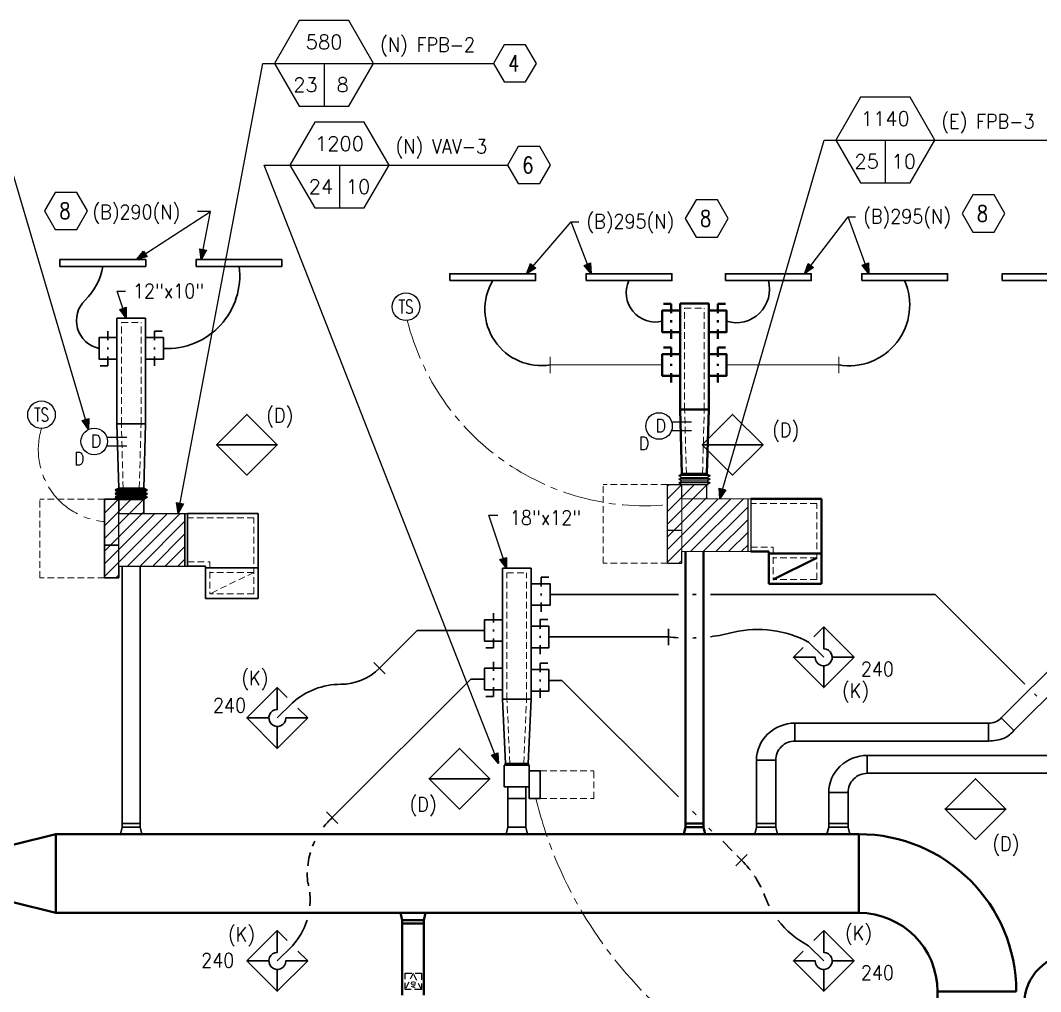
# Model space of a CAD drawing. Header units: inches. Extents: x 51 to 3278, y 66 to 1678.
# Drawn here: x 1685 to 2255, y 1128 to 1671 of the extents above; entities that cross this region are included whole.
import ezdxf
from ezdxf.enums import TextEntityAlignment as Align

# ---------------------------------------------------------------- set-up
doc = ezdxf.new("R2010")
doc.units = ezdxf.units.IN
doc.header["$LTSCALE"] = 30
doc.header["$MEASUREMENT"] = 0
for name, pattern in [('CENTER2', [1.125, 0.75, -0.125, 0.125, -0.125]), ('HIDDEN', [0.375, 0.25, -0.125]), ('HIDDEN2', [0.1875, 0.125, -0.0625])]:
    doc.linetypes.add(name, pattern=pattern)
for name, color, linetype, lineweight in [('E-FIRE-NEWW', 1, 'Continuous', 25), ('EQUIP', 4, 'Continuous', 25), ('FAB', 4, 'Continuous', 25), ('FLEX', 4, 'Continuous', 25), ('LIN', 4, 'HIDDEN2', 18), ('m-devc-text', 71, 'Continuous', 25), ('M-HATCH', 32, 'Continuous', 25), ('M-HVAC-EXST-DIFF', 4, 'Continuous', 20), ('M-HVAC-EXST-DUCT', 4, 'Continuous', 40), ('m-hvac-fpbs', 1, 'Continuous', 25), ('m-hvac-fpbs-exst', 5, 'Continuous', 18), ('M-HVAC-NEWW-DIFF', 6, 'Continuous', 30), ('M-HVAC-NEWW-DUCT', 1, 'Continuous', 30), ('M-HVAC-NEWW-STAT', 3, 'Continuous', 25), ('M-HVAC-NEWW-STAT-WIRE', 2, 'CENTER2', 20), ('M-TEXT', 71, 'Continuous', 25), ('ODUCT', 241, 'HIDDEN', 20)]:
    doc.layers.add(name, color=color, linetype=linetype, lineweight=lineweight)
doc.styles.add('A', font='SIMPLEX.shx', dxfattribs={"width": 0.9, "height": 8})
doc.styles.get("Standard").update_dxf_attribs({"font": 'simplex.shx'})
doc.dimstyles.get("Standard").update_dxf_attribs({"dimtxt": 0.18, "dimasz": 0.18, "dimexe": 0.18, "dimexo": 0.0625, "dimgap": 0.09, "dimtad": 0, "dimtih": 1, "dimtoh": 1, "dimdec": 4, "dimzin": 0, "dimdsep": 46, "dimtxsty": 'Standard', "dimcen": 0.09, "dimadec": 0, "dimazin": 0, "dimtfac": 1, "dimtdec": 4, "dimtofl": 0, "dimtmove": 0, "dimatfit": 3, "dimfxl": 1, "dimtolj": 1, "dimtzin": 0, "dimarcsym": 0})

# ---------------------------------------------------------------- blocks, each defined once
blk = doc.blocks.new('Hva-Dif06')
at = {"linetype": 'Continuous'}
blk.add_lwpolyline([(48, 3.82), (0, 3.82), (0, 0), (48, 0)], close=True, dxfattribs=at)
blk = doc.blocks.new('Hva-Ftg02')
blk.add_line((-0.1011, 0.0521), (-0.1011, 0.0975))
at = {"linetype": 'Continuous'}
for p, q in [((-0.0469, 0.0521), (-0.1011, 0.0521)), ((0.0059, 0.0521), (-0.0059, 0.0521)), ((0.1011, 0.0521), (0.0469, 0.0521))]:
    blk.add_line(p, q, dxfattribs=at)
blk.add_lwpolyline([(0.0625, 0), (0.0625, 0.1042), (-0.0625, 0.1042), (-0.0625, 0)])
blk = doc.blocks.new('HVA-bkt2')
blk.add_line((0, 0.046875), (0, -0.046875))
blk = doc.blocks.new('AHJ')
for p, q in [((-6, 2), (0, 0)), ((-6, -2), (-6, 2)), ((0, 0), (-6, -2))]:
    blk.add_line(p, q)
blk.add_solid([(0, 0), (-6, 2), (-6, -2)])
blk = doc.blocks.new('std-blk02')
blk.add_lwpolyline([(-0.0548, 0.1103), (-0.1173, 0.0021), (-0.0548, -0.1062), (0.0702, -0.1062), (0.1327, 0.0021), (0.0702, 0.1103)], close=True)
at = {"layer": 'M-TEXT', "width": 0.8}
blk.add_attdef('TYPE', text='', height=0.0938, dxfattribs=at).set_placement((0.0012, 0.0021), align=Align.MIDDLE)
blk = doc.blocks.new('Hva-Std03')
for p, q in [((-0.2887, 0), (0.2887, 0)), ((0, 0), (0, -0.25))]:
    blk.add_line(p, q)
blk.add_lwpolyline([(-0.1443, 0.25), (-0.2887, 0), (-0.1443, -0.25), (0.1443, -0.25), (0.2887, 0), (0.1443, 0.25)], close=True)
for p in [(0, 0.125), (-0.1083, -0.125), (0.1083, -0.125)]:
    blk.add_attdef('#', text='', height=0.0833).set_placement(p, align=Align.MIDDLE)
blk = doc.blocks.new('Hva-Tst03')
at = {"ltscale": 0.35}
blk.add_circle((0, 0), 0.0804, dxfattribs=at)
at = {"layer": 'm-devc-text', "width": 0.7}
blk.add_attdef('TS', text='', height=0.0802, dxfattribs=at).set_placement((0, 0), align=Align.MIDDLE)
blk = doc.blocks.new('Hva-Ret01')
at = {"ltscale": 0.5}
blk.add_lwpolyline([(0, 24), (24, 0), (0, 0), (0, 24), (24, 0), (24, 24)], close=True, dxfattribs=at)
blk = doc.blocks.new('Hva-Dif01')
for p, q in [((0, 24), (8.65, 15.35)), ((24, 16.22), (24, 24)), ((12, 12), (24, 12)), ((8.65, 8.65), (0, 0)), ((24, 0), (24, 7.78))]:
    blk.add_line(p, q)
blk.add_lwpolyline([(24, 0), (0, 0), (0, 24), (24, 24), (15.35, 15.35, 2.414214), (15.35, 8.65)], format="xyb", close=True)

msp = doc.modelspace()

# ---------------------------------------------------------------- hatches: boundary and pattern name
at = {"layer": 'M-HATCH'}
h = msp.add_hatch(dxfattribs=at)
h.set_pattern_fill('ANSI31', color=256, scale=40, style=0)
h.set_pattern_definition([(45, (-9600, -1672.5984), (-3.535534, 3.535534), [])])
edge = h.paths.add_edge_path()
edge.add_line((2046.66, 1367.86), (2054.66, 1367.86))
edge.add_line((2046.66, 1367.86), (2046.66, 1411.86))
edge.add_line((2054.66, 1367.86), (2054.66, 1374.36))
edge.add_line((2054.66, 1374.36), (2093.16, 1374.36))
edge.add_line((2091.66, 1374.36), (2091.66, 1403.86))
edge.add_line((2054.66, 1403.86), (2093.16, 1403.86))
edge.add_line((2068.66, 1403.86), (2068.66, 1411.86))
edge.add_line((2046.66, 1411.86), (2069.29, 1411.86))
h = msp.add_hatch(dxfattribs=at)
h.set_pattern_fill('ANSI31', color=256, scale=40, style=0)
h.set_pattern_definition([(45, (-9914.88, -1680.712), (-3.535534, 3.535534), [])])
edge = h.paths.add_edge_path()
edge.add_line((1731.78, 1359.75), (1739.78, 1359.75))
edge.add_line((1731.78, 1359.75), (1731.78, 1403.75))
edge.add_line((1739.78, 1359.75), (1739.78, 1366.25))
edge.add_line((1739.78, 1366.25), (1778.28, 1366.25))
edge.add_line((1776.78, 1366.25), (1776.78, 1395.75))
edge.add_line((1739.78, 1395.75), (1778.28, 1395.75))
edge.add_line((1753.78, 1395.75), (1753.78, 1403.75))
edge.add_line((1731.78, 1403.75), (1754.41, 1403.75))

# ---------------------------------------------------------------- linework, layer by layer
at = {"layer": 'E-FIRE-NEWW'}
for p, q in [((2048.84, 1446.99), (2060.02, 1446.99)), ((1733.11, 1438.38), (1744.3, 1438.38)), ((2048.84, 1442.17), (2060.02, 1442.17)), ((1733.11, 1433.56), (1744.3, 1433.56))]:
    msp.add_line(p, q, dxfattribs=at)
for centre in [(2041.86, 1444.58), (1726.13, 1435.97)]:
    msp.add_circle(centre, 7.43, dxfattribs=at)
at = {"layer": 'EQUIP'}
for p, q in [((2046.66, 1411.86), (2069.29, 1411.86)), ((2046.66, 1367.86), (2046.66, 1411.86)), ((2054.66, 1404.03), (2054.66, 1411.86)), ((2068.66, 1403.86), (2068.66, 1411.86)), ((2054.83, 1403.86), (2054.66, 1404.03)), ((2091.66, 1403.8), (2091.6, 1403.86)), ((2091.66, 1374.36), (2091.66, 1403.86)), ((2093.16, 1403.86), (2093.16, 1374.36)), ((2047.13, 1386.11), (2046.66, 1386.57)), ((2054.66, 1386.11), (2046.66, 1386.11)), ((2054.66, 1367.86), (2054.66, 1374.36)), ((2046.66, 1367.86), (2054.66, 1367.86))]:
    msp.add_line(p, q, dxfattribs=at)
at = {"layer": 'FAB', "linetype": 'HIDDEN2'}
for p, q in [((1899.98, 1138.7), (1908.98, 1138.7)), ((1899.98, 1129.7), (1899.98, 1138.7)), ((1904.48, 1138.7), (1899.98, 1129.7)), ((1908.98, 1129.7), (1904.48, 1138.7)), ((1908.98, 1138.7), (1908.98, 1129.7)), ((1908.98, 1129.7), (1899.98, 1129.7))]:
    msp.add_line(p, q, dxfattribs=at)
at = {"layer": 'FLEX'}
for points in [[(2052.91, 1416.86), (2054.66, 1417.86), (2068.66, 1417.86), (2070.41, 1416.86), (2052.91, 1416.86), (2054.66, 1415.86), (2068.66, 1415.86), (2070.41, 1416.86)], [(2052.91, 1414.86), (2054.66, 1415.86), (2068.66, 1415.86), (2070.41, 1414.86), (2052.91, 1414.86), (2054.66, 1413.86), (2068.66, 1413.86), (2070.41, 1414.86)], [(2052.91, 1412.86), (2054.66, 1413.86), (2068.66, 1413.86), (2070.41, 1412.86), (2052.91, 1412.86), (2054.66, 1411.86), (2068.66, 1411.86), (2070.41, 1412.86)]]:
    msp.add_lwpolyline(points, dxfattribs=at)
at = {"layer": 'LIN'}
for p, q in [((2056.16, 1453.86), (2056.16, 1510.48)), ((2056.16, 1510.48), (2067.16, 1510.48)), ((2067.16, 1453.86), (2067.16, 1510.48)), ((1741.28, 1445.75), (1741.28, 1502.37)), ((1741.28, 1502.37), (1752.28, 1502.37)), ((1752.28, 1445.75), (1752.28, 1502.37)), ((2057.16, 1417.93), (2056.16, 1453.93)), ((2066.17, 1417.93), (2067.17, 1453.93)), ((1742.28, 1409.82), (1741.28, 1445.82)), ((1751.29, 1409.82), (1752.29, 1445.82)), ((2010.66, 1367.86), (2010.66, 1411.86)), ((2046.66, 1411.86), (2010.66, 1411.86)), ((1695.78, 1359.75), (1695.78, 1403.75)), ((1731.78, 1403.75), (1695.78, 1403.75)), ((2130.16, 1401.36), (2093.16, 1401.36)), ((2130.16, 1358.86), (2130.16, 1401.36)), ((1815.28, 1393.25), (1778.28, 1393.25)), ((1815.28, 1350.75), (1815.28, 1393.25)), ((2093.16, 1376.86), (2105.66, 1376.86)), ((2105.66, 1376.86), (2105.66, 1358.86)), ((2130.16, 1370.86), (2105.66, 1370.86)), ((1778.28, 1368.75), (1790.78, 1368.75)), ((1790.78, 1368.75), (1790.78, 1350.75)), ((2046.66, 1367.86), (2010.66, 1367.86)), ((1731.78, 1359.75), (1695.78, 1359.75)), ((1815.28, 1362.75), (1790.78, 1362.75)), ((1815.28, 1362.75), (1790.78, 1350.75)), ((1956.84, 1291.96), (1956.84, 1362.56)), ((1956.84, 1362.56), (1967.84, 1362.56)), ((1967.84, 1291.96), (1967.84, 1362.56)), ((2130.16, 1358.86), (2105.66, 1358.86)), ((1815.28, 1350.75), (1790.78, 1350.75)), ((1958.46, 1256.07), (1956.84, 1292.07)), ((1966.22, 1256.07), (1967.84, 1292.07)), ((1975.34, 1251.8), (2005.34, 1251.8)), ((2005.34, 1236.46), (2005.34, 1251.8)), ((1975.34, 1236.46), (2005.34, 1236.46))]:
    msp.add_line(p, q, dxfattribs=at)
at = {"layer": 'M-HVAC-EXST-DIFF'}
for p, q in [((2043.66, 1478.7), (1980.98, 1478.7)), ((2079.66, 1478.7), (2142.34, 1478.7))]:
    msp.add_line(p, q, dxfattribs=at)
at = {"layer": 'M-HVAC-EXST-DUCT'}
for p, q in [((2053.66, 1512.98), (2053.66, 1512.99)), ((2053.66, 1512.98), (2053.66, 1512.99)), ((2053.66, 1512.98), (2069.66, 1512.98)), ((2053.66, 1453.86), (2053.66, 1512.98)), ((2069.66, 1453.86), (2069.66, 1512.98)), ((2054.66, 1417.86), (2053.66, 1453.86)), ((2053.66, 1453.86), (2069.66, 1453.86)), ((2068.66, 1417.86), (2069.66, 1453.86)), ((2054.66, 1417.86), (2054.66, 1417.86)), ((2054.66, 1417.86), (2068.66, 1417.86)), ((2068.66, 1417.86), (2068.66, 1417.86)), ((1739.78, 1409.75), (1753.78, 1409.75)), ((2132.66, 1403.86), (2093.16, 1403.86)), ((2132.66, 1356.36), (2132.66, 1403.86)), ((2056.66, 1222.46), (2056.66, 1374.36)), ((2066.66, 1222.46), (2066.66, 1374.36)), ((2093.16, 1374.36), (2103.16, 1374.36)), ((2103.16, 1374.36), (2103.16, 1356.36)), ((2103.16, 1373.36), (2132.66, 1373.36)), ((2130.16, 1370.86), (2105.66, 1358.86)), ((2132.66, 1356.36), (2103.16, 1356.36)), ((2103.16, 1356.36), (2132.66, 1356.36)), ((2132.66, 1356.36), (2132.66, 1356.37)), ((2056.66, 1222.46), (2056.66, 1222.47)), ((2056.66, 1220.46), (2056.66, 1222.46)), ((2056.66, 1222.46), (2066.66, 1222.46)), ((2056.66, 1222.46), (2066.66, 1222.46)), ((2056.66, 1222.46), (2066.66, 1222.46)), ((2066.66, 1222.46), (2066.66, 1222.47)), ((2066.66, 1220.46), (2066.66, 1222.46)), ((1680.55, 1210.46), (1704.55, 1216.46)), ((1704.55, 1216.46), (2097.42, 1216.46)), ((1704.55, 1216.46), (1704.55, 1172.46)), ((2055.66, 1216.46), (2056.66, 1220.46)), ((2055.66, 1216.46), (2067.66, 1216.46)), ((2056.66, 1220.46), (2066.66, 1220.46)), ((2067.66, 1216.46), (2066.66, 1220.46)), ((2097.42, 1216.46), (2097.42, 1216.47)), ((2097.42, 1216.46), (2153.55, 1216.46)), ((2153.55, 1216.47), (2153.55, 1172.46)), ((1680.57, 1178.45), (1704.55, 1172.46)), ((1704.55, 1172.46), (1929.05, 1172.46)), ((1897.34, 1172.46), (1898.34, 1168.46)), ((1911.34, 1172.46), (1897.34, 1172.46)), ((1911.34, 1172.46), (1910.34, 1168.46)), ((1929.05, 1172.46), (1929.05, 1172.47)), ((1929.05, 1172.46), (1985.17, 1172.46)), ((1985.17, 1172.46), (1985.17, 1172.47)), ((1985.17, 1172.46), (2153.55, 1172.46)), ((1898.34, 1168.46), (1898.34, 1166.46)), ((1910.34, 1168.46), (1898.34, 1168.46)), ((1898.34, 1166.46), (1898.34, 1166.47)), ((1898.34, 1166.46), (1898.34, 1126.46)), ((1910.34, 1166.46), (1898.34, 1166.46)), ((1910.34, 1166.46), (1898.34, 1166.46)), ((1910.34, 1168.46), (1910.34, 1166.46)), ((1910.34, 1166.46), (1910.34, 1166.47)), ((1910.34, 1166.46), (1910.34, 1126.46)), ((2197.55, 1128.47), (2197.55, 1085.88)), ((2197.55, 1128.47), (2241.55, 1128.47))]:
    msp.add_line(p, q, dxfattribs=at)
for points in [[(1755.53, 1408.75), (1753.78, 1409.75), (1739.78, 1409.75), (1738.03, 1408.75), (1755.53, 1408.75), (1753.78, 1407.75), (1739.78, 1407.75), (1738.03, 1408.75)], [(1755.53, 1406.75), (1753.78, 1407.75), (1739.78, 1407.75), (1738.03, 1406.75), (1755.53, 1406.75), (1753.78, 1405.75), (1739.78, 1405.75), (1738.03, 1406.75)], [(1755.53, 1404.75), (1753.78, 1405.75), (1739.78, 1405.75), (1738.03, 1404.75), (1755.53, 1404.75), (1753.78, 1403.75), (1739.78, 1403.75), (1738.03, 1404.75)]]:
    msp.add_lwpolyline(points, dxfattribs=at)
for centre, radius, start, end in [((2153.55, 1128.47), 88, 0.0001, 90.0001), ((2153.55, 1128.47), 44, 0.0001, 90.0001), ((2274.01, 1121.47), 28, 90, 180)]:
    msp.add_arc(centre, radius, start, end, dxfattribs=at)
at = {"layer": 'm-hvac-fpbs'}
for p, q in [((1739.78, 1395.75), (1778.28, 1395.75)), ((1739.78, 1366.25), (1739.78, 1395.75)), ((1778.28, 1366.25), (1778.28, 1395.75)), ((1739.78, 1366.25), (1778.28, 1366.25))]:
    msp.add_line(p, q, dxfattribs=at)
at = {"layer": 'm-hvac-fpbs-exst'}
for p, q in [((2054.66, 1403.86), (2093.16, 1403.86)), ((2054.66, 1374.36), (2054.66, 1403.86)), ((2093.16, 1374.36), (2093.16, 1403.86)), ((2054.66, 1374.36), (2093.16, 1374.36))]:
    msp.add_line(p, q, dxfattribs=at)
at = {"layer": 'M-HVAC-NEWW-DUCT'}
for p, q in [((1738.78, 1445.75), (1738.78, 1504.87)), ((1738.78, 1504.87), (1754.78, 1504.87)), ((1754.78, 1445.75), (1754.78, 1504.87)), ((1739.78, 1409.75), (1738.78, 1445.75)), ((1738.78, 1445.75), (1754.78, 1445.75)), ((1753.78, 1409.75), (1754.78, 1445.75)), ((1731.78, 1359.75), (1731.78, 1403.75)), ((1731.78, 1403.75), (1739.78, 1403.75)), ((1739.78, 1395.75), (1739.78, 1403.75)), ((1753.78, 1395.75), (1753.78, 1403.75)), ((1776.78, 1366.25), (1776.78, 1395.75)), ((1817.78, 1395.75), (1778.28, 1395.75)), ((1778.28, 1395.75), (1778.28, 1366.25)), ((1817.78, 1348.25), (1817.78, 1395.75)), ((1739.78, 1378), (1731.78, 1378)), ((1739.78, 1359.75), (1739.78, 1366.25)), ((1741.78, 1222.46), (1741.78, 1366.25)), ((1751.78, 1222.46), (1751.78, 1366.25)), ((1778.28, 1366.25), (1788.28, 1366.25)), ((1788.28, 1366.25), (1788.28, 1348.25)), ((1788.28, 1365.25), (1817.78, 1365.25)), ((1954.34, 1291.96), (1954.34, 1365.06)), ((1954.34, 1365.06), (1970.34, 1365.06)), ((1970.34, 1291.96), (1970.34, 1365.06)), ((1731.78, 1359.75), (1739.78, 1359.75)), ((1817.78, 1348.25), (1788.28, 1348.25)), ((1788.28, 1348.25), (1817.78, 1348.25)), ((1817.78, 1348.25), (1817.78, 1348.26)), ((1980.92, 1350.41), (2052.66, 1350.41)), ((2060.66, 1350.41), (2062.66, 1350.41)), ((2070.66, 1350.41), (2196.23, 1350.41)), ((2196.23, 1350.41), (2246.37, 1300.27, 0)), ((2233.21, 1281.45), (2294.35, 1342.59)), ((2240.28, 1274.38), (2301.42, 1335.52)), ((1906.63, 1330.3), (1885.52, 1309.19, 0)), ((1944.34, 1330.3), (1906.63, 1330.3)), ((1980.34, 1326.68), (2047.18, 1326.68)), ((1936.64, 1303.16), (1859.17, 1225.69, 0)), ((1944.34, 1303.16), (1936.64, 1303.16)), ((1980.34, 1302.41), (1987.51, 1302.41)), ((1987.51, 1302.41), (2052.66, 1237.25, 0)), ((2251.71, 1294.93, 0), (2253.12, 1293.52, 0)), ((1955.96, 1255.96), (1954.34, 1291.96)), ((1954.34, 1291.96), (1970.34, 1291.96)), ((1968.71, 1255.96), (1970.34, 1291.96)), ((2117.86, 1268.52), (2117.86, 1278.52)), ((2117.86, 1278.52), (2226.14, 1278.52)), ((2226.14, 1278.52), (2226.14, 1268.52)), ((2233.21, 1281.45), (2240.28, 1274.38)), ((2117.86, 1268.52), (2226.14, 1268.52)), ((2158.29, 1260.46), (2339.37, 1260.46)), ((2158.29, 1250.46), (2158.29, 1260.46)), ((1955.34, 1242.96), (1955.34, 1254.96)), ((1955.34, 1254.96), (1955.84, 1254.96)), ((1955.84, 1255.96), (1968.84, 1255.96)), ((1955.84, 1254.96), (1955.84, 1255.96)), ((1955.84, 1254.96), (1968.84, 1254.96)), ((1955.96, 1255.96), (1955.96, 1255.96)), ((1955.96, 1255.96), (1968.71, 1255.96)), ((1968.71, 1255.96), (1968.71, 1255.96)), ((1968.84, 1254.96), (1968.84, 1255.96)), ((1968.84, 1254.96), (1969.34, 1254.96)), ((1969.34, 1236.46), (1969.34, 1254.96)), ((2096.33, 1222.46), (2096.33, 1257.76)), ((2096.33, 1257.76), (2107.1, 1257.76)), ((2107.1, 1222.46), (2107.1, 1257.76)), ((1969.34, 1251.8), (1975.34, 1251.8)), ((1975.34, 1236.46), (1975.34, 1251.8)), ((2158.29, 1250.46), (2335.23, 1250.46)), ((1955.34, 1242.96), (1969.34, 1242.96)), ((1957.34, 1242.96), (1957.34, 1236.46)), ((1967.34, 1242.96), (1967.34, 1236.46)), ((2136.76, 1222.46), (2136.76, 1240.46)), ((2147.53, 1239.69), (2136.76, 1239.69)), ((2147.53, 1222.46), (2147.53, 1239.69)), ((1957.34, 1220.46), (1957.34, 1236.46)), ((1957.34, 1236.46), (1967.34, 1236.46)), ((1967.34, 1220.46), (1967.34, 1236.46)), ((1969.34, 1236.46), (1975.34, 1236.46)), ((2060.66, 1229.25, 0), (2062.66, 1227.25, 0)), ((1741.78, 1220.46), (1741.78, 1222.46)), ((1741.78, 1222.46), (1751.78, 1222.46)), ((1751.78, 1220.46), (1751.78, 1222.46)), ((2096.33, 1222.46), (2107.1, 1222.46)), ((2096.33, 1220.46), (2096.33, 1222.46)), ((2107.1, 1220.46), (2107.1, 1222.46)), ((2136.76, 1220.46), (2136.76, 1222.46)), ((2136.76, 1222.46), (2147.53, 1222.46)), ((2147.53, 1220.46), (2147.53, 1222.46)), ((1740.78, 1216.46), (1741.78, 1220.46)), ((1740.78, 1216.46), (1752.78, 1216.46)), ((1741.78, 1220.46), (1751.78, 1220.46)), ((1752.78, 1216.46), (1751.78, 1220.46)), ((1956.34, 1216.46), (1957.34, 1220.46)), ((1956.34, 1216.46), (1968.34, 1216.46)), ((1957.34, 1220.46), (1967.34, 1220.46)), ((1968.34, 1216.46), (1967.34, 1220.46)), ((2069.75, 1219.78, 0), (2071.35, 1218.18, 0)), ((2095.33, 1216.46), (2096.33, 1220.46)), ((2095.33, 1216.46), (2108.1, 1216.46)), ((2096.33, 1220.46), (2107.1, 1220.46)), ((2108.1, 1216.46), (2107.1, 1220.46)), ((2135.76, 1216.46), (2136.76, 1220.46)), ((2135.76, 1216.46), (2148.53, 1216.46)), ((2136.76, 1220.46), (2147.53, 1220.46)), ((2148.53, 1216.46), (2147.53, 1220.46))]:
    msp.add_line(p, q, dxfattribs=at)
at = {"layer": 'M-HVAC-NEWW-DUCT', "linetype": 'HIDDEN'}
msp.add_line((2077.45, 1212.46, 0), (2087.92, 1201.99, 0), dxfattribs=at)
at = {"layer": 'M-HVAC-NEWW-DUCT'}
for points in [[(2096.33, 1257.76, -0.203612), (2102.52, 1272.33, -0.194221), (2117.86, 1278.52)], [(2226.14, 1278.52, 0.098491), (2229.96, 1279.28, 0.098491), (2233.21, 1281.45)], [(2226.14, 1268.52, 0.088349), (2234.74, 1270.06, 0.110422), (2240.28, 1274.38)], [(2107.1, 1257.76, -0.198912), (2110.25, 1265.37, -0.198912), (2117.86, 1268.52)], [(2136.76, 1239.69, -0.203612), (2142.95, 1254.27, -0.194221), (2158.29, 1260.46)], [(2147.53, 1239.69, -0.198912), (2150.68, 1247.31, -0.198912), (2158.29, 1250.46)]]:
    msp.add_lwpolyline(points, format="xyb", dxfattribs=at)
at = {"layer": 'M-HVAC-NEWW-DUCT', "linetype": 'HIDDEN', "elevation": 0, "flags": 128}
for points in [[(1846.65, 1176.46, 0.089959), (1845.39, 1190.11, -0.135385), (1849.35, 1212.46)], [(2103.34, 1176.46, -0.026027), (2101.26, 1181.26, 0.107354), (2087.93, 1201.98)]]:
    msp.add_lwpolyline(points, format="xyb", dxfattribs=at)
at = {"layer": 'M-HVAC-NEWW-DUCT'}
for centre, radius, start, end in [((1697.02, 1539.59), 34.39, 314.2141, 350.2372), ((1766.95, 1528.42), 40.49, 266.9409, 7.5791), ((1976.1, 1509.89), 31.57, 149.5653, 278.8779), ((2039.94, 1519.05), 16.38, 155.3509, 283.1385), ((2084.94, 1521.04), 18.7, 253.6228, 15.0142), ((2148, 1512.24), 34.02, 260.418, 23.6363), ((1732.09, 1503.54), 15.9, 134.2141, 258.0001), ((2058.25, 1425.58), 99.52, 277.1673, 284.798), ((2097.02, 1269.99), 60.86, 62.1691, 102.6769), ((2058.25, 1425.58), 99.52, 263.6194, 266.7648), ((2058.25, 1425.58), 99.52, 271.3956, 272.5438), ((1863.88, 1330.81, 0), 30.59, 269.9991, 315), ((1863.88, 1259.99, 0), 40.23, 89.9991, 132.0286), ((1887.89, 1194.11, 0), 42.68, 132.2875, 141.8784), ((1808.4, 1179.79, 0), 38.4, 318.0214, 342.831), ((2148.35, 1198.85, 0), 50.28, 217.1975, 242.8866)]:
    msp.add_arc(centre, radius, start, end, dxfattribs=at)
at = {"layer": 'M-HVAC-NEWW-STAT-WIRE'}
for centre, radius, start, end in [((2033.99, 1536.93), 136.97, 194.1024, 275.3072), ((1735.17, 1431.34), 40.32, 162.9481, 265.1798), ((2201.35, 1292.42), 235.13, 193.7691, 260.1982)]:
    msp.add_arc(centre, radius, start, end, dxfattribs=at)
at = {"layer": 'M-TEXT'}
for p, q in [((1882.32, 1647.29, 0), (1949.29, 1647.29, 0)), ((2196.04, 1604.44, 0), (2263.01, 1604.44, 0)), ((1890.93, 1590.44, 0), (1957.2, 1590.44, 0))]:
    msp.add_line(p, q, dxfattribs=at)
at = {"layer": 'ODUCT'}
for p, q in [((1739.78, 1409.75), (1739.78, 1409.75)), ((1753.78, 1409.75), (1753.78, 1409.75))]:
    msp.add_line(p, q, dxfattribs=at)

# ---------------------------------------------------------------- block references
at = {"layer": 'M-HVAC-EXST-DIFF', "xscale": 96, "yscale": 96, "zscale": 96}
msp.add_blockref('HVA-bkt2', (1980.97, 1478.7), dxfattribs=at)
at = {"layer": 'M-HVAC-EXST-DIFF', "xscale": 96, "yscale": 96, "zscale": 96, "rotation": 180.0000015296969}
msp.add_blockref('HVA-bkt2', (2142.35, 1478.7), dxfattribs=at)
at = {"layer": 'M-HVAC-EXST-DUCT', "yscale": 96, "zscale": 96}
for p, xscale, rotation in [((2053.66, 1503.1), -96, 90), ((2069.66, 1503.1), 96, 270), ((2053.66, 1478.7), -96, 90), ((2069.66, 1478.7), 96, 270)]:
    msp.add_blockref('Hva-Ftg02', p, dxfattribs=dict(at, xscale=xscale, rotation=rotation))
at = {"layer": 'M-HVAC-NEWW-DIFF'}
for name, p, rotation in [('Hva-Dif06', (1754.91, 1537.58, 0), 180), ('Hva-Dif06', (1831.08, 1537.58, 0), 180), ('Hva-Dif06', (1972.88, 1529.71, 0), 180), ('Hva-Dif06', (2049.05, 1529.71, 0), 180), ('Hva-Dif06', (2127, 1529.71, 0), 180), ('Hva-Dif06', (2203.17, 1529.71, 0), 180), ('Hva-Dif06', (2281.71, 1529.71, 0), 180), ('Hva-Ret01', (1811.48, 1451.09, 0), 225), ('Hva-Ret01', (2083.02, 1451.09, 0), 225), ('Hva-Dif01', (2150.89, 1315.32, 0), 134.9999999999999), ('Hva-Dif01', (1828.46, 1264.42, 0), 44.99999999999991), ('Hva-Ret01', (1930.28, 1264.41, 0), 225), ('Hva-Ret01', (2218.78, 1247.45, 0), 225), ('Hva-Dif01', (1828.46, 1128.65, 0), 44.99999999999991), ('Hva-Dif01', (2150.89, 1145.62, 0), 134.9999999999999)]:
    msp.add_blockref(name, p, dxfattribs=dict(at, rotation=rotation))
at = {"layer": 'M-HVAC-NEWW-DUCT', "xscale": 96, "yscale": 96, "zscale": 96}
for name, p, rotation in [('Hva-Ftg02', (1738.78, 1487.98), 90), ('Hva-Ftg02', (1754.78, 1487.98), 270), ('Hva-Ftg02', (1970.92, 1350.41), 270), ('Hva-Ftg02', (1954.34, 1330.3), 90), ('Hva-Ftg02', (1970.34, 1326.68), 270), ('HVA-bkt2', (2047.19, 1326.68), 180.0000015296969), ('HVA-bkt2', (1885.51, 1309.18, 0), 44.99998726723959), ('Hva-Ftg02', (1954.34, 1303.16), 90), ('Hva-Ftg02', (1970.34, 1302.41), 270), ('HVA-bkt2', (1859.17, 1225.69, 0), 45.00002863375629)]:
    msp.add_blockref(name, p, dxfattribs=dict(at, rotation=rotation))
at = {"layer": 'M-HVAC-NEWW-DUCT', "linetype": 'HIDDEN', "xscale": 96, "yscale": 96, "zscale": 96, "rotation": 134.9977170818973}
msp.add_blockref('HVA-bkt2', (2087.93, 1201.98, 0), dxfattribs=at)
at = {"layer": 'M-HVAC-NEWW-STAT', "xscale": 96, "yscale": 96, "zscale": 96}
for p in [(1900.39, 1511.24), (1696.62, 1450.88)]:
    msp.add_blockref('Hva-Tst03', p, dxfattribs=at).add_auto_attribs({'TS': 'TS'})
at = {"layer": 'M-TEXT'}
ref = msp.add_blockref('Hva-Std03', (1854.6, 1647.29, 0), dxfattribs=dict(at, xscale=96, yscale=96, zscale=96))
ref.add_attrib('#', '580', dxfattribs={"layer": '0', "height": 8}).set_placement((1854.6, 1659.29, 0), align=Align.MIDDLE)
ref.add_attrib('#', '23', dxfattribs={"layer": '0', "height": 8}).set_placement((1844.21, 1635.29, 0), align=Align.MIDDLE)
ref.add_attrib('#', '8', dxfattribs={"layer": '0', "height": 8}).set_placement((1865, 1635.29, 0), align=Align.MIDDLE)
at = {"layer": 'M-TEXT', "xscale": 96, "yscale": 96, "zscale": 96}
for p, values in [((1960.54, 1647.09, 0), {'TYPE': '4'}), ((1968.46, 1590.24, 0), {'TYPE': '6'}), ((1709.61, 1564.6, 0), {'TYPE': '8'}), ((2067.8, 1560.42, 0), {'TYPE': '8'}), ((2222.52, 1563.15, 0), {'TYPE': '8'})]:
    msp.add_blockref('std-blk02', p, dxfattribs=at).add_auto_attribs(values)
at = {"layer": 'M-TEXT'}
ref = msp.add_blockref('Hva-Std03', (2168.33, 1604.44, 0), dxfattribs=dict(at, xscale=96, yscale=96, zscale=96))
ref.add_attrib('#', '1140', dxfattribs={"layer": '0', "height": 8}).set_placement((2168.33, 1616.44, 0), align=Align.MIDDLE)
ref.add_attrib('#', '25', dxfattribs={"layer": '0', "height": 8}).set_placement((2157.94, 1592.44, 0), align=Align.MIDDLE)
ref.add_attrib('#', '10', dxfattribs={"layer": '0', "height": 8}).set_placement((2178.72, 1592.44, 0), align=Align.MIDDLE)
ref = msp.add_blockref('Hva-Std03', (1863.21, 1590.44, 0), dxfattribs=dict(at, xscale=96, yscale=96, zscale=96))
ref.add_attrib('#', '1200', dxfattribs={"layer": '0', "height": 8}).set_placement((1863.21, 1602.44, 0), align=Align.MIDDLE)
ref.add_attrib('#', '24', dxfattribs={"layer": '0', "height": 8}).set_placement((1852.82, 1578.44, 0), align=Align.MIDDLE)
ref.add_attrib('#', '10', dxfattribs={"layer": '0', "height": 8}).set_placement((1873.61, 1578.44, 0), align=Align.MIDDLE)

# ---------------------------------------------------------------- texts
at = {"layer": 'FAB', "linetype": 'HIDDEN2'}
msp.add_text('AD', height=2.25, rotation=90, dxfattribs=at).set_placement((1905.6, 1130.42))
at = {"layer": 'M-HVAC-EXST-DUCT'}
for s, p in [('FULL JOINT                              LP                  Supply              122.000   108.000   122.000   108.000   16.000    16.000    59.125    0.00000   0.000     0.000     1         LEFT      1DEF1     ', (2053.66, 1512.98)), ('RECTANGULAR END CAP                     LP                  Supply              122.000   108.000   122.000   108.000   16.000    16.000    0.0       0.00000   0.0       0.0       1.0       LEFT      ', (2053.66, 1512.98)), ('RECTANGULAR END CAP                     LP                  Supply              123.500   106.500   123.500   106.500   29.500    29.500    0.0       3.14159   0.0       0.0       1.0       LEFT                ', (2132.66, 1356.36)), ('SPIN-IN TAP                             AHU-1               Supply              119.571   109.571   119.571   109.571   10.000    10.000    6.000     0.00000   0.000     0.000     1         LEFT                ', (2056.66, 1222.46)), ('SPIN-IN TAP                             AHU-1               Supply              119.571   109.571   119.571   109.571   10.000    10.000    6.000     0.00000   0.000     0.000     1         RIGHT               ', (2066.66, 1222.46)), ('FULL JOINT                              AHU-1               Supply              172.571   158.571   172.571   158.571   44.000    44.000    56.125    4.71239   0.000     0.000     1         LEFT      9176      ', (2097.42, 1216.46)), ('FULL JOINT                              AHU-1               Supply              172.571   158.571   172.571   158.571   44.000    44.000    56.125    4.71239   0.000     0.000     1         RIGHT     910D      ', (1929.05, 1172.46)), ('FULL JOINT                              AHU-1               Supply              172.571   158.571   172.571   158.571   44.000    44.000    56.125    4.71239   0.000     0.000     1         RIGHT     9130      ', (1985.17, 1172.46)), ('SPIN-IN TAP                             AHU-1               Supply              117.000   105.000   117.000   105.000   12.000    12.000    6.000     3.14159   0.000     0.000     1         RIGHT     ', (1898.34, 1166.46)), ('SPIN-IN TAP                             AHU-1               Supply              117.000   105.000   117.000   105.000   12.000    12.000    6.000     3.14159   0.000     0.000     1         LEFT      ', (1910.34, 1166.46))]:
    msp.add_text(s, height=0.00001, rotation=90, dxfattribs=at).set_placement(p)
at = {"layer": 'M-HVAC-NEWW-DUCT'}
msp.add_text('RECTANGULAR END CAP                     LP                  Supply              123.500   106.500   123.500   106.500   29.500    29.500    0.0       3.14159   0.0       0.0       1.0       LEFT                ', height=0.00001, rotation=90, dxfattribs=at).set_placement((1817.78, 1348.25))
at = {"layer": 'M-TEXT', "style": 'A', "width": 0.9}
for s, height, p in [('(N) FPB-2', 8, (1885.93, 1653.71, 0)), ('(E) FPB-3', 8, (2199.66, 1610.86, 0)), ('(N) VAV-3', 8, (1894.54, 1596.86, 0)), ('(B)290(N)', 8, (1725.08, 1560.26, 0)), ('(B)295(N)', 8, (2001.25, 1554.98, 0)), ('(B)295(N)', 8, (2155.97, 1557.71, 0)), ('12"x10"', 8, (1747.75, 1516.11)), ('(D)', 8, (1822.27, 1446.48, 0)), ('D', 7.2, (2039.97, 1441.13)), ('(D)', 8, (2105.1, 1438.44, 0)), ('D', 7.2, (1724.24, 1432.52)), ('D', 7.2, (2030.55, 1431.31)), ('D', 7.2, (1714.82, 1422.69)), ('18"x12"', 8, (1958.47, 1389.33)), ('240', 8, (2154.68, 1304.79, 0)), ('(K)', 8, (1808.33, 1299.7, 0)), ('(K)', 8, (2144.11, 1292.67, 0)), ('240', 8, (1792.48, 1284.43, 0)), ('(D)', 8, (1902.37, 1229.1, 0)), ('(D)', 8, (2228.19, 1207.1, 0)), ('(K)', 8, (1800.88, 1156.52, 0)), ('(K)', 8, (2145.79, 1157.24, 0)), ('240', 8, (1785.87, 1141.97, 0)), ('240', 8, (2154.68, 1135.09, 0))]:
    msp.add_text(s, height=height, dxfattribs=at).set_placement(p)

# ---------------------------------------------------------------- leaders
at = {"layer": 'M-TEXT'}
for points in [[(1772.97, 1395.75, 0), (1820.39, 1647.29, 0), (1826.89, 1647.29, 0)], [(2075.8, 1403.86, 0), (2134.12, 1604.44, 0), (2140.62, 1604.44, 0)], [(1952.08, 1255.91, 0), (1821.14, 1590.44, 0), (1835.5, 1590.44, 0)], [(1722.92, 1442.66), (1680.75, 1585.29), (1674.97, 1585.29)], [(1749.82, 1537.58, 0), (1791.02, 1564.52, 0), (1783.89, 1564.52, 0)], [(1785.87, 1537.55, 0), (1791.02, 1564.52, 0), (1783.89, 1564.52, 0)], [(1967.79, 1529.71, 0), (1992.83, 1558.76, 0), (1996.94, 1558.76, 0)], [(2003.84, 1529.68, 0), (1992.83, 1558.76, 0), (1996.94, 1558.76, 0)], [(2123.19, 1529.71, 0), (2147.54, 1561.49, 0), (2151.66, 1561.49, 0)], [(2159.24, 1529.68, 0), (2147.54, 1561.49, 0), (2151.66, 1561.49, 0)], [(1744, 1504.87), (1739, 1520), (1743.5, 1520)], [(1956.5, 1365.06), (1946.72, 1394.72), (1951.72, 1394.72)]]:
    msp.add_leader(points, dimstyle='Standard', override={"dimscale": 96, "dimasz": 0.01, "dimldrblk": 'AHJ'}, dxfattribs=at)

doc.saveas('drawing.dxf')
